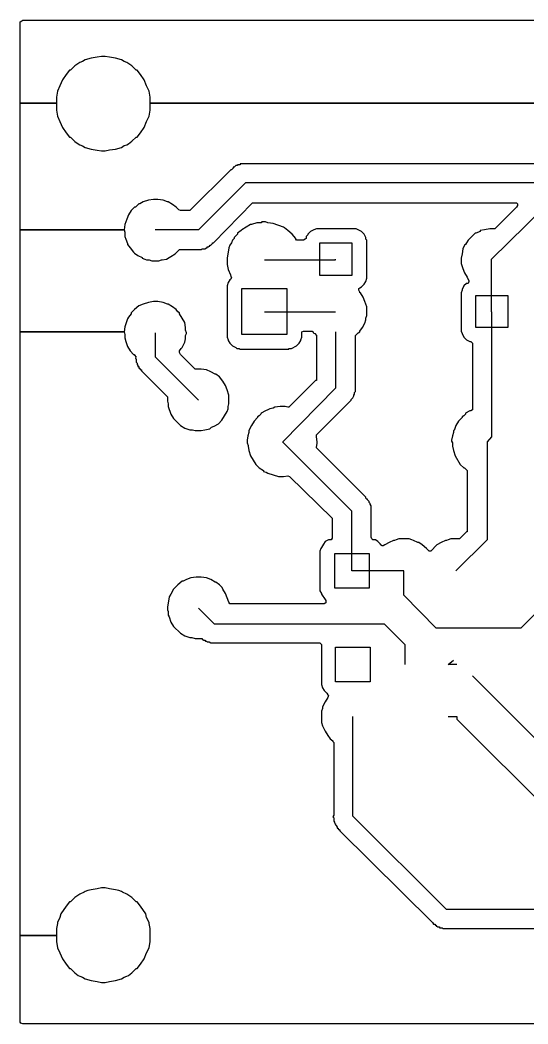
# Model space of a CAD drawing. Extents: x -3 to 195, y 86 to 226.
# Drawn here: x 121.7 to 148.2, y 85.8 to 138.2 of the extents above; entities that cross this region are included whole.
import ezdxf

# ---------------------------------------------------------------- set-up
doc = ezdxf.new("R2010")
doc.units = 0

msp = doc.modelspace()

# ---------------------------------------------------------------- linework, layer by layer
at = {"layer": 'Layer 1'}
for p, q in [((121.784305, 138.122155), (121.829461, 138.167314)), ((121.829461, 138.167314), (194.982, 138.167)), ((121.694, 138.077), (121.784305, 138.122155)), ((121.694, 133.832), (121.694, 138.077)), ((125.08105, 136.090381), (124.945, 136)), ((125.397139, 136.180686), (125.08105, 136.090381)), ((125.713225, 136.225842), (125.397139, 136.180686)), ((125.939, 136.271), (125.713225, 136.225842)), ((126.119, 136.271), (125.939, 136.271)), ((126.344887, 136.22593), (126.119, 136.271)), ((126.660976, 136.180775), (126.344887, 136.22593)), ((126.97707, 136.090469), (126.660976, 136.180775)), ((127.112531, 136.000156), (126.97707, 136.090469)), ((124.539, 135.774), (124.313, 135.548)), ((124.81, 135.955), (124.539, 135.774)), ((124.945, 136), (124.81, 135.955)), ((127.248, 135.955), (127.112531, 136.000156)), ((127.519, 135.774), (127.248, 135.955)), ((127.745, 135.548), (127.519, 135.774)), ((127.789663, 135.548819), (127.745, 135.548)), ((127.970288, 135.323044), (127.789663, 135.548819)), ((123.906756, 135.051286), (123.771287, 134.735197)), ((124.087372, 135.322225), (123.906756, 135.051286)), ((124.268, 135.548), (124.087372, 135.322225)), ((124.313, 135.548), (124.268, 135.548)), ((128.150907, 135.052105), (127.970288, 135.323044)), ((128.286376, 134.736016), (128.150907, 135.052105)), ((123.771287, 134.735197), (123.635818, 134.464267)), ((128.421845, 134.465086), (128.286376, 134.736016)), ((123.635818, 134.464267), (123.590668, 134.148181)), ((123.590668, 134.148181), (123.591, 133.832)), ((128.467, 134.149), (128.421845, 134.465086)), ((128.467, 133.832), (128.467, 134.149)), ((121.694, 127.24), (121.694, 133.832)), ((121.694, 133.832), (123.591, 133.832)), ((123.591, 133.832), (121.694, 133.832)), ((123.591, 133.832), (123.591, 133.471)), ((123.591, 133.471), (123.63615, 133.154906)), ((128.421938, 133.155019), (128.467094, 133.471113)), ((128.467094, 133.471113), (128.467, 133.832)), ((128.467, 133.832), (188.615, 133.832)), ((188.615, 133.832), (128.467, 133.832)), ((123.63615, 133.154906), (123.771619, 132.883976)), ((128.286469, 132.884089), (128.421938, 133.155019)), ((123.771619, 132.883976), (123.907088, 132.567887)), ((123.907088, 132.567887), (124.087704, 132.296957)), ((127.971, 132.297), (128.151, 132.568)), ((128.151, 132.568), (128.286469, 132.884089)), ((124.087704, 132.296957), (124.268332, 132.071174)), ((124.268332, 132.071174), (124.313, 132.071)), ((124.313, 132.071), (124.538775, 131.845225)), ((127.518821, 131.845713), (127.744601, 132.071488)), ((127.744601, 132.071488), (127.79, 132.071)), ((127.79, 132.071), (127.971, 132.297)), ((124.538775, 131.845225), (124.7194, 131.709756)), ((124.7194, 131.709756), (124.809705, 131.664601)), ((124.809705, 131.664601), (124.945174, 131.619451)), ((124.945174, 131.619451), (125.080643, 131.52914)), ((125.080643, 131.52914), (125.396732, 131.438826)), ((125.396732, 131.438826), (125.712818, 131.39367)), ((125.712818, 131.39367), (125.938593, 131.348512)), ((126.119, 131.349), (126.344775, 131.394158)), ((126.344775, 131.394158), (126.660864, 131.439314)), ((126.660864, 131.439314), (126.976958, 131.529628)), ((126.976958, 131.529628), (127.112419, 131.619939)), ((127.112419, 131.619939), (127.247888, 131.665089)), ((127.247888, 131.665089), (127.338202, 131.710244)), ((127.338202, 131.710244), (127.518821, 131.845713)), ((125.938593, 131.348512), (126.119, 131.349)), ((132.667, 130.355), (130.54469, 128.23269)), ((132.711686, 130.355686), (132.667, 130.355)), ((132.802, 130.446), (132.711686, 130.355686)), ((132.847686, 130.490695), (132.802, 130.491)), ((132.802, 130.491), (132.802, 130.446)), ((132.938, 130.581), (132.847686, 130.490695)), ((133.028, 130.581), (132.938, 130.581)), ((133.164, 130.626), (133.028, 130.626)), ((133.028, 130.626), (133.028, 130.581)), ((158.585833, 130.671155), (133.164, 130.672)), ((133.164, 130.672), (133.164, 130.626)), ((133.435, 129.678), (130.996, 127.24)), ((158.36, 129.678), (133.435, 129.678)), ((128.377067, 128.774845), (128.106137, 128.684531)), ((128.648, 128.82), (128.377067, 128.774845)), ((128.874295, 128.820469), (128.648, 128.82)), ((129.145228, 128.775314), (128.874295, 128.820469)), ((129.371, 128.685), (129.145228, 128.775314)), ((127.474372, 128.233381), (127.338911, 128.007601)), ((127.655, 128.414), (127.474372, 128.233381)), ((127.699381, 128.413375), (127.655, 128.414)), ((127.88, 128.594), (127.699381, 128.413375)), ((127.925512, 128.594225), (127.88, 128.594)), ((128.106137, 128.684531), (127.925512, 128.594225)), ((129.416, 128.685), (129.371, 128.685)), ((129.641, 128.549), (129.416, 128.685)), ((129.822, 128.414), (129.641, 128.549)), ((129.958, 128.278), (129.822, 128.414)), ((130.048, 128.233), (129.958, 128.278)), ((130.54469, 128.23269), (130.048, 128.233)), ((131.764, 126.562), (133.796, 128.63915)), ((133.796, 128.63915), (147.568, 128.64)), ((148.968, 128.369), (146.25866, 125.70482)), ((147.568, 128.414), (146.43911, 127.28511)), ((147.568, 128.64), (147.61315, 128.59485)), ((147.613, 128.504), (147.568, 128.414)), ((147.61315, 128.59485), (147.613, 128.504)), ((127.248597, 127.781826), (127.158286, 127.510887)), ((127.338911, 128.007601), (127.248597, 127.781826)), ((121.694, 121.911), (121.694, 127.24)), ((121.694, 127.24), (127.113, 127.24)), ((127.113128, 127.239957), (121.694, 127.24)), ((127.113, 127.24), (127.158158, 127.104536)), ((127.158286, 127.510887), (127.113128, 127.239957)), ((130.996, 127.24), (128.738, 127.24)), ((133.208844, 127.194842), (133.02822, 127.059381)), ((133.254, 127.24), (133.208844, 127.194842)), ((133.705, 127.511), (133.254, 127.24)), ((133.75107, 127.510689), (133.705, 127.511)), ((134.022, 127.601), (133.75107, 127.510689)), ((134.247842, 127.600842), (134.022, 127.601)), ((134.293, 127.646), (134.247842, 127.600842)), ((134.473582, 127.646088), (134.293, 127.646)), ((134.609043, 127.60093), (134.473582, 127.646088)), ((134.879982, 127.555774), (134.609043, 127.60093)), ((135.421845, 127.375158), (134.879982, 127.555774)), ((135.467, 127.33), (135.421845, 127.375158)), ((135.647, 127.195), (135.467, 127.33)), ((135.873, 127.014), (135.647, 127.195)), ((137.001531, 127.239844), (136.820906, 127.149531)), ((137.137, 127.285), (137.001531, 127.239844)), ((139.214, 127.285), (137.137, 127.285)), ((139.485, 127.149), (139.214, 127.285)), ((145.897078, 127.239844), (145.671286, 127.194686)), ((145.671286, 127.194686), (145.672, 127.149)), ((146.168, 127.285), (145.897078, 127.239844)), ((146.43911, 127.28511), (146.168, 127.285)), ((127.158158, 127.104536), (127.158, 126.878)), ((127.158, 126.878), (127.203156, 126.742531)), ((127.203156, 126.742531), (127.293469, 126.516756)), ((132.757686, 126.697695), (132.712531, 126.562226)), ((132.848, 126.788), (132.757686, 126.697695)), ((133.028, 127.014), (132.847381, 126.833372)), ((132.847381, 126.833372), (132.848, 126.788)), ((133.02822, 127.059381), (133.028, 127.014)), ((136.054, 126.788), (135.873, 127.014)), ((136.053844, 126.74315), (136.054, 126.788)), ((136.099, 126.698), (136.053844, 126.74315)), ((136.459531, 126.697695), (136.099, 126.698)), ((136.549845, 126.742844), (136.459531, 126.697695)), ((136.595, 126.788), (136.549845, 126.742844)), ((136.686, 126.969), (136.595, 126.878)), ((136.595, 126.878), (136.595, 126.788)), ((136.820906, 127.149531), (136.685445, 127.01407)), ((136.685445, 127.01407), (136.686, 126.969)), ((139.621, 127.014), (139.485, 127.149)), ((139.711, 126.833), (139.621, 127.014)), ((139.710845, 126.74315), (139.711, 126.833)), ((139.756, 126.698), (139.710845, 126.74315)), ((139.756399, 124.710869), (139.756, 126.698)), ((145.039747, 126.697756), (144.949436, 126.562287)), ((145.401, 127.059), (145.039747, 126.697756)), ((145.446225, 127.058695), (145.401, 127.059)), ((145.672, 127.149), (145.446225, 127.058695)), ((127.293469, 126.516756), (127.293, 126.472)), ((127.293, 126.472), (127.428461, 126.291384)), ((127.428461, 126.291384), (127.609086, 126.065601)), ((129.777089, 125.975625), (130.002869, 126.2014)), ((130.002869, 126.2014), (131.132, 126.201)), ((131.132, 126.201), (131.17715, 126.246158)), ((131.17715, 126.246158), (131.312, 126.246)), ((131.312, 126.246), (131.402314, 126.291156)), ((131.402314, 126.291156), (131.448, 126.291)), ((131.448, 126.291), (131.448, 126.337)), ((131.448, 126.337), (131.493, 126.337)), ((131.493, 126.337), (131.53815, 126.38215)), ((131.53815, 126.38215), (131.583, 126.382)), ((131.583, 126.382), (131.583, 126.427)), ((131.583, 126.427), (131.628, 126.427)), ((131.628, 126.427), (131.719, 126.517)), ((131.719, 126.517), (131.719, 126.562)), ((131.719, 126.562), (131.764, 126.562)), ((132.57707, 126.291296), (132.486, 125.75)), ((132.622225, 126.426757), (132.57707, 126.291296)), ((132.712531, 126.562226), (132.622225, 126.426757)), ((137.318, 126.562), (138.989, 126.562)), ((137.318, 124.846), (137.318, 126.562)), ((138.989, 126.562), (138.989, 124.846)), ((144.768825, 126.246202), (144.723661, 125.975269)), ((144.859139, 126.426818), (144.768825, 126.246202)), ((144.904286, 126.471973), (144.859139, 126.426818)), ((144.949436, 126.562287), (144.904286, 126.471973)), ((127.609086, 126.065601), (127.654244, 126.020445)), ((127.654244, 126.020445), (127.83486, 125.884984)), ((127.83486, 125.884984), (128.060643, 125.794671)), ((128.060643, 125.794671), (128.061, 125.75)), ((128.061, 125.75), (128.196461, 125.704842)), ((128.196461, 125.704842), (128.286775, 125.659686)), ((128.286775, 125.659686), (128.422, 125.659)), ((128.422, 125.659), (128.557461, 125.613844)), ((128.557461, 125.613844), (128.919, 125.614)), ((128.919, 125.614), (129.054469, 125.659156)), ((129.054469, 125.659156), (129.1, 125.659)), ((129.1, 125.659), (129.325775, 125.704156)), ((129.325775, 125.704156), (129.461, 125.795)), ((129.461, 125.795), (129.551314, 125.840156)), ((129.551314, 125.840156), (129.777089, 125.975625)), ((132.486, 125.75), (132.486, 125.433)), ((134.428, 125.659), (138.131, 125.659)), ((138.131, 125.659), (138.131, 125.704)), ((144.678511, 125.749489), (144.678, 125.479)), ((144.723661, 125.975269), (144.678511, 125.749489)), ((146.259, 122.95), (146.259, 125.704)), ((132.486, 125.433), (132.531158, 125.16207)), ((132.531158, 125.16207), (132.666619, 124.891131)), ((144.678, 125.479), (144.768314, 125.20807)), ((144.768314, 125.20807), (144.858628, 124.98229)), ((132.62185, 124.620375), (132.531539, 124.484906)), ((132.667, 124.665531), (132.62185, 124.620375)), ((132.666619, 124.891131), (132.667, 124.801)), ((132.667, 124.801), (132.712155, 124.755844)), ((132.712155, 124.755844), (132.667, 124.665531)), ((138.989, 124.846), (137.318, 124.846)), ((139.711244, 124.530244), (139.756399, 124.710869)), ((144.858628, 124.98229), (144.994089, 124.756515)), ((144.994089, 124.756515), (145.084403, 124.575887)), ((145.084403, 124.575887), (145.085, 124.53)), ((132.531539, 124.484906), (132.486, 124.305)), ((132.486, 124.305), (132.486, 121.64)), ((133.254, 124.16875), (135.602, 124.169)), ((133.254, 121.776), (133.254, 124.16875)), ((135.602, 124.169), (135.602, 121.776)), ((139.349845, 124.079311), (139.35, 124.169)), ((139.395, 123.989), (139.349845, 124.079311)), ((139.35, 124.169), (139.395155, 124.214156)), ((139.395155, 124.214156), (139.485461, 124.259314)), ((139.485461, 124.259314), (139.62093, 124.394783)), ((139.62093, 124.394783), (139.711244, 124.530244)), ((144.723, 124.079), (144.67785, 123.943531)), ((144.723686, 124.124375), (144.723, 124.079)), ((144.814, 124.305), (144.723686, 124.124375)), ((144.949, 124.44), (144.814, 124.305)), ((145.039833, 124.439695), (144.949, 124.44)), ((145.085, 124.53), (145.039833, 124.439695)), ((139.395, 123.943), (139.395, 123.989)), ((139.439906, 123.943488), (139.395, 123.943)), ((139.575375, 123.717713), (139.439906, 123.943488)), ((139.665686, 123.491933), (139.575375, 123.717713)), ((144.67785, 123.943531), (144.678, 121.957)), ((145.446, 123.808), (147.117, 123.808)), ((145.446, 122.137), (145.446, 123.808)), ((147.117, 123.808), (147.117, 122.137)), ((127.654582, 123.085597), (127.473954, 122.904981)), ((127.880357, 123.266225), (127.654582, 123.085597)), ((128.106137, 123.356531), (127.880357, 123.266225)), ((128.377067, 123.446842), (128.106137, 123.356531)), ((128.648, 123.492), (128.377067, 123.446842)), ((128.874295, 123.491469), (128.648, 123.492)), ((129.145228, 123.446311), (128.874295, 123.491469)), ((129.371, 123.356), (129.145228, 123.446311)), ((129.416, 123.356), (129.371, 123.356)), ((129.641, 123.221), (129.416, 123.356)), ((129.822, 123.085), (129.641, 123.221)), ((129.912689, 122.950156), (129.822, 123.085)), ((139.756, 123.221), (139.665686, 123.491933)), ((139.756156, 122.769469), (139.756, 123.221)), ((127.293383, 122.589067), (127.157914, 122.182667)), ((127.338539, 122.679372), (127.293383, 122.589067)), ((127.474, 122.86), (127.338539, 122.679372)), ((127.473954, 122.904981), (127.474, 122.86)), ((130.003, 122.905), (129.912689, 122.950156)), ((130.002911, 122.859488), (130.003, 122.905)), ((130.273844, 122.40793), (130.002911, 122.859488)), ((134.428, 122.95), (138.131, 122.95)), ((139.66593, 122.363403), (139.711088, 122.544028)), ((139.711, 122.634), (139.756156, 122.769469)), ((139.711088, 122.544028), (139.711, 122.634)), ((146.259, 122.95), (146.259, 116.448)), ((127.157914, 122.182667), (127.112756, 121.911728)), ((130.319, 122.137), (130.273844, 122.40793)), ((130.318845, 122.001469), (130.319, 122.137)), ((130.364, 121.866), (130.318845, 122.001469)), ((136.37, 121.911), (136.460305, 121.956156)), ((136.460305, 121.956156), (136.912, 121.957)), ((136.912, 121.957), (136.957155, 121.911844)), ((139.39478, 121.911617), (139.395, 121.957)), ((139.395, 121.957), (139.530461, 122.137628)), ((139.530461, 122.137628), (139.66593, 122.363403)), ((144.678, 121.957), (144.72315, 121.821539)), ((147.117, 122.137), (145.446, 122.137)), ((127.112756, 121.911728), (121.694, 121.911)), ((121.694, 90.438), (121.694, 121.911)), ((121.694, 121.911), (127.113, 121.911)), ((127.113, 121.911), (127.158158, 121.775539)), ((127.158158, 121.775539), (127.158, 121.595)), ((127.158, 121.595), (127.203156, 121.414381)), ((128.738, 121.866), (128.738, 120.602)), ((130.273933, 121.369558), (130.319088, 121.550174)), ((130.319, 121.731), (130.364155, 121.821311)), ((130.319088, 121.550174), (130.319, 121.731)), ((130.364155, 121.821311), (130.364, 121.866)), ((132.486, 121.64), (132.531158, 121.504531)), ((132.531158, 121.504531), (132.531, 121.46)), ((132.531, 121.46), (132.621311, 121.324531)), ((135.602, 121.776), (133.254, 121.776)), ((136.234399, 121.32393), (136.324713, 121.459399)), ((136.324713, 121.459399), (136.325, 121.505)), ((136.325, 121.505), (136.370155, 121.640469)), ((136.370155, 121.640469), (136.37, 121.911)), ((136.957155, 121.911844), (136.957, 121.866)), ((136.957, 121.866), (137.047314, 121.82085)), ((137.047314, 121.82085), (137.137625, 121.730539)), ((137.137625, 121.730539), (137.137, 119.383)), ((138.131, 121.911), (138.131, 118.976)), ((139.169, 121.731), (139.304469, 121.866461)), ((139.169158, 118.795156), (139.169, 121.731)), ((139.304469, 121.866461), (139.39478, 121.911617)), ((144.72315, 121.821539), (144.813464, 121.640914)), ((144.813464, 121.640914), (144.948925, 121.505445)), ((144.948925, 121.505445), (145.12955, 121.41514)), ((127.203156, 121.414381), (127.293469, 121.143442)), ((127.293469, 121.143442), (127.42893, 120.917667)), ((127.42893, 120.917667), (127.609555, 120.737042)), ((130.003, 120.918), (130.093305, 121.053469)), ((130.003206, 120.827955), (130.003, 120.918)), ((130.093305, 121.053469), (130.138464, 121.098619)), ((130.138464, 121.098619), (130.273933, 121.369558)), ((132.621311, 121.324531), (132.756772, 121.189062)), ((132.756772, 121.189062), (132.9374, 121.098751)), ((132.9374, 121.098751), (132.982556, 121.053601)), ((132.982556, 121.053601), (133.118, 121.053)), ((133.118, 121.053), (133.163158, 121.007844)), ((133.163158, 121.007844), (135.692, 121.008)), ((135.692, 121.008), (135.692, 121.053)), ((135.692, 121.053), (135.828, 121.053)), ((135.828, 121.053), (136.09893, 121.188461)), ((136.09893, 121.188461), (136.234399, 121.32393)), ((145.12955, 121.41514), (145.175, 121.415)), ((145.175, 121.415), (145.265297, 121.324686)), ((145.265297, 121.324686), (145.265, 117.847)), ((127.609555, 120.737042), (127.655, 120.737)), ((127.655, 120.737), (127.655, 120.692)), ((127.655, 120.692), (127.745311, 120.601689)), ((127.745311, 120.601689), (127.700155, 120.556531)), ((127.700155, 120.556531), (127.745311, 120.46622)), ((127.745311, 120.46622), (127.745, 120.331)), ((128.738, 120.602), (130.99578, 118.34422)), ((130.048356, 120.737644), (130.003206, 120.827955)), ((130.816, 119.97), (130.048356, 120.737644)), ((127.745, 120.331), (127.79015, 120.285844)), ((127.79015, 120.285844), (127.79, 120.195)), ((127.79, 120.195), (127.835, 120.195)), ((127.835, 120.195), (127.835, 120.105)), ((127.835, 120.105), (127.88, 120.105)), ((127.88, 120.105), (127.88, 120.015)), ((127.88, 120.015), (127.926, 120.015)), ((127.926, 120.015), (127.926, 119.97)), ((127.926, 119.97), (127.971, 119.97)), ((127.971, 119.97), (127.971, 119.925)), ((127.971, 119.925), (128.016, 119.925)), ((128.016, 119.925), (128.016, 119.879)), ((128.016, 119.879), (129.37066, 118.52433)), ((131.131512, 119.969933), (130.816, 119.97)), ((131.402445, 119.924783), (131.131512, 119.969933)), ((131.628217, 119.834469), (131.402445, 119.924783)), ((131.854, 119.699), (131.628217, 119.834469)), ((131.899375, 119.698461), (131.854, 119.699)), ((132.08, 119.563), (131.899375, 119.698461)), ((132.261, 119.338), (132.08, 119.563)), ((132.396, 119.112), (132.261, 119.338)), ((137.092, 119.383), (135.69217, 117.98318)), ((137.137, 119.383), (137.092, 119.383)), ((132.486, 118.886), (132.396, 119.112)), ((132.577, 118.615), (132.486, 118.886)), ((138.131, 118.976), (135.37651, 116.17636)), ((129.37066, 118.52433), (129.371, 118.299)), ((129.371, 118.299), (129.416158, 118.163531)), ((132.576155, 118.163461), (132.577, 118.615)), ((137.137, 116.538), (138.94322, 118.34422)), ((138.94322, 118.34422), (138.944, 118.389)), ((138.944, 118.389), (139.034311, 118.479305)), ((139.034311, 118.479305), (139.079461, 118.569616)), ((139.079, 118.615), (139.124156, 118.660156)), ((139.079461, 118.569616), (139.079, 118.615)), ((139.124, 118.75), (139.169158, 118.795156)), ((139.124156, 118.660156), (139.124, 118.75)), ((129.416158, 118.163531), (129.416, 118.028)), ((129.416, 118.028), (129.551469, 117.6216)), ((132.215, 117.306), (132.486, 117.757)), ((132.486, 117.757), (132.531, 117.893)), ((132.531, 118.028), (132.576155, 118.163461)), ((132.531, 117.893), (132.531, 118.028)), ((134.473356, 117.802217), (134.247573, 117.666756)), ((134.608817, 117.847375), (134.473356, 117.802217)), ((134.699131, 117.892531), (134.608817, 117.847375)), ((134.879756, 117.937686), (134.699131, 117.892531)), ((134.970061, 117.982844), (134.879756, 117.937686)), ((135.241, 118.028), (134.970061, 117.982844)), ((135.511531, 118.028156), (135.241, 118.028)), ((135.647, 117.983), (135.511531, 118.028156)), ((135.69217, 117.98318), (135.647, 117.983)), ((145.13, 117.802), (144.904225, 117.666539)), ((145.174703, 117.801842), (145.13, 117.802)), ((145.265, 117.847), (145.174703, 117.801842)), ((129.551469, 117.6216), (129.68693, 117.395817)), ((129.68693, 117.395817), (130.048174, 117.034573)), ((132.035, 117.125), (132.215, 117.306)), ((133.886372, 117.260384), (133.750911, 117.034601)), ((134.067, 117.441), (133.886372, 117.260384)), ((134.156689, 117.531686), (134.066384, 117.486531)), ((134.066384, 117.486531), (134.067, 117.441)), ((134.247, 117.622), (134.156689, 117.531686)), ((134.247573, 117.666756), (134.247, 117.622)), ((144.542372, 117.260384), (144.406911, 117.034601)), ((144.723, 117.441), (144.542372, 117.260384)), ((144.723375, 117.486531), (144.723, 117.441)), ((144.813689, 117.531686), (144.723375, 117.486531)), ((144.904, 117.622), (144.813689, 117.531686)), ((144.904225, 117.666539), (144.904, 117.622)), ((130.048174, 117.034573), (130.273957, 116.899112)), ((130.273957, 116.899112), (130.544887, 116.808798)), ((130.544887, 116.808798), (130.68, 116.809)), ((130.68, 116.809), (130.815461, 116.763844)), ((130.815461, 116.763844), (131.132, 116.764)), ((131.132, 116.764), (131.312619, 116.809156)), ((131.312619, 116.809156), (131.583549, 116.854314)), ((131.583549, 116.854314), (131.673863, 116.944625)), ((131.673863, 116.944625), (131.809332, 116.989775)), ((131.809332, 116.989775), (132.035, 117.125)), ((133.750911, 117.034601), (133.615, 116.764)), ((133.615, 116.764), (133.615, 116.673)), ((144.3166, 116.763671), (144.272, 116.764)), ((144.272, 116.764), (144.272, 116.673)), ((144.406911, 117.034601), (144.3166, 116.763671)), ((133.569845, 116.492384), (133.524689, 116.266601)), ((133.524689, 116.266601), (133.525, 116.131)), ((133.615, 116.673), (133.569845, 116.492384)), ((137.137, 116.448), (137.137, 116.538)), ((137.182, 116.177), (137.137, 116.448)), ((144.226844, 116.492384), (144.181686, 116.266601)), ((144.181686, 116.266601), (144.182, 116.222)), ((144.182, 116.222), (144.227158, 116.131695)), ((144.272, 116.673), (144.226844, 116.492384)), ((146.259, 116.448), (146.033, 116.177)), ((133.525, 116.131), (133.570155, 115.995531)), ((133.570155, 115.995531), (133.57, 115.951)), ((133.57, 115.951), (133.615155, 115.725225)), ((133.615155, 115.725225), (133.705469, 115.454286)), ((138.989, 112.564), (135.376, 116.177)), ((137.137, 115.906), (137.18215, 116.086628)), ((137.13714, 115.86086), (137.137, 115.906)), ((139.711, 113.287), (137.13714, 115.86086)), ((137.18215, 116.086628), (137.182, 116.177)), ((144.227158, 116.131695), (144.227, 115.951)), ((144.227, 115.951), (144.272155, 115.725225)), ((144.272155, 115.725225), (144.362461, 115.454286)), ((146.033, 116.177), (146.033, 111.074)), ((133.705469, 115.454286), (133.976399, 115.002736)), ((144.362461, 115.454286), (144.633391, 115.002736)), ((133.976399, 115.002736), (134.157018, 114.822111)), ((134.157018, 114.822111), (134.382798, 114.686647)), ((134.382798, 114.686647), (134.383, 114.641)), ((134.383, 114.641), (134.518469, 114.595844)), ((144.633391, 115.002736), (144.814019, 114.822111)), ((144.814019, 114.822111), (144.859, 114.822)), ((144.859, 114.822), (144.994461, 114.686536)), ((144.994461, 114.686536), (144.994, 111.48)), ((134.518469, 114.595844), (134.608774, 114.550686)), ((134.608774, 114.550686), (135.150643, 114.370061)), ((135.150643, 114.370061), (135.421, 114.37)), ((135.421, 114.37), (135.64678, 114.415156)), ((135.64678, 114.415156), (135.737085, 114.37)), ((135.737085, 114.37), (137.949705, 112.20254)), ((139.710845, 113.241156), (139.711, 113.287)), ((139.756, 113.196), (139.710845, 113.241156)), ((139.801, 113.196), (139.756, 113.196)), ((139.801689, 113.151314), (139.801, 113.196)), ((139.892, 113.061), (139.801689, 113.151314)), ((139.891842, 113.016156), (139.892, 113.061)), ((138.989, 109.448), (138.989, 112.564)), ((139.937, 112.971), (139.891842, 113.016156)), ((139.936845, 112.925311), (139.937, 112.971)), ((139.982, 112.835), (139.936845, 112.925311)), ((139.982, 111.21), (139.982, 112.835)), ((137.949705, 112.20254), (137.95, 111.164)), ((144.949, 111.48), (144.588, 111.119)), ((144.994, 111.48), (144.949, 111.48)), ((137.588375, 110.983686), (137.49807, 110.848225)), ((137.769, 111.074), (137.588375, 110.983686)), ((137.90485, 111.073689), (137.769, 111.074)), ((137.95, 111.164), (137.90485, 111.073689)), ((140.027, 111.119), (139.982, 111.21)), ((140.072, 111.074), (140.027, 111.119)), ((140.208, 111.074), (140.072, 111.074)), ((140.343, 110.984), (140.208, 111.074)), ((140.479, 110.848), (140.343, 110.984)), ((141.156, 111.029), (140.93022, 110.938689)), ((141.201225, 111.028686), (141.156, 111.029)), ((141.291536, 111.073844), (141.201225, 111.028686)), ((141.427, 111.119), (141.291536, 111.073844)), ((141.969, 111.119), (141.427, 111.119)), ((142.104, 111.074), (141.969, 111.119)), ((142.195, 111.029), (142.104, 111.074)), ((142.421, 110.939), (142.195, 111.029)), ((143.865, 111.029), (143.639217, 110.938689)), ((143.910226, 111.028686), (143.865, 111.029)), ((144.000531, 111.073844), (143.910226, 111.028686)), ((144.136, 111.119), (144.000531, 111.073844)), ((144.588, 111.119), (144.136, 111.119)), ((146.033, 111.074), (144.4074, 109.4484)), ((137.3626, 110.622442), (137.317445, 110.486981)), ((137.317445, 110.486981), (137.318, 108.41)), ((137.407756, 110.667597), (137.3626, 110.622442)), ((137.49807, 110.848225), (137.407756, 110.667597)), ((140.478695, 110.803156), (140.479, 110.848)), ((140.569, 110.758), (140.478695, 110.803156)), ((140.614131, 110.758069), (140.569, 110.758)), ((140.704445, 110.803225), (140.614131, 110.758069)), ((140.93022, 110.938689), (140.704445, 110.803225)), ((142.466131, 110.93855), (142.421, 110.939)), ((142.646756, 110.803086), (142.466131, 110.93855)), ((142.872531, 110.622461), (142.646756, 110.803086)), ((143.008, 110.487), (142.872531, 110.622461)), ((143.097356, 110.487139), (143.008, 110.487)), ((143.413442, 110.803225), (143.097356, 110.487139)), ((143.639217, 110.938689), (143.413442, 110.803225)), ((138.086, 110.352), (139.892, 110.352)), ((138.086, 108.545), (138.086, 110.352)), ((139.892, 110.352), (139.892, 108.545)), ((141.698, 109.448), (138.989, 109.448)), ((141.698, 108.184), (141.698, 109.448)), ((130.138, 108.907), (129.912225, 108.726375)), ((130.183, 108.907), (130.138, 108.907)), ((130.364295, 108.996539), (130.183, 108.907)), ((130.59007, 109.086844), (130.364295, 108.996539)), ((130.861, 109.132), (130.59007, 109.086844)), ((131.131512, 109.13193), (130.861, 109.132)), ((131.402445, 109.086774), (131.131512, 109.13193)), ((131.628217, 108.996469), (131.402445, 109.086774)), ((131.854, 108.861), (131.628217, 108.996469)), ((131.899, 108.861), (131.854, 108.861)), ((132.08, 108.726), (131.899, 108.861)), ((150.458, 109.132), (147.79382, 106.46782)), ((129.686442, 108.5006), (129.550981, 108.22967)), ((129.912225, 108.726375), (129.686442, 108.5006)), ((132.2156, 108.590958), (132.08, 108.726)), ((132.260756, 108.500644), (132.2156, 108.590958)), ((132.39622, 108.274869), (132.260756, 108.500644)), ((137.318, 108.41), (137.408311, 108.274539)), ((139.892, 108.545), (138.086, 108.545)), ((129.460667, 108.094201), (129.370353, 107.552332)), ((129.550981, 108.22967), (129.460667, 108.094201)), ((132.576845, 107.823314), (132.39622, 108.274869)), ((132.622, 107.733), (132.576845, 107.823314)), ((137.408311, 108.274539), (137.408, 108.229)), ((137.408, 108.229), (137.588619, 107.958061)), ((137.588619, 107.958061), (137.633774, 107.912911)), ((137.633774, 107.912911), (137.634, 107.778)), ((143.369, 106.468), (141.69824, 108.18392)), ((129.370353, 107.552332), (129.371, 107.416)), ((129.371, 107.416), (129.416158, 107.325689)), ((129.416158, 107.325689), (129.416, 107.146)), ((130.996, 107.507), (131.808802, 106.694201)), ((137.543689, 107.732844), (132.622, 107.733)), ((137.634, 107.778), (137.543689, 107.732844)), ((129.416, 107.146), (129.461155, 107.055689)), ((129.461155, 107.055689), (129.551469, 106.784756)), ((129.551469, 106.784756), (129.68693, 106.558976)), ((129.68693, 106.558976), (130.048174, 106.197732)), ((131.809, 106.694), (140.659, 106.694)), ((140.659, 106.694), (141.74273, 105.61027)), ((147.794, 106.468), (143.369, 106.468)), ((130.048174, 106.197732), (130.273957, 106.062263)), ((130.273957, 106.062263), (130.544887, 105.971958)), ((130.544887, 105.971958), (130.635, 105.971)), ((130.635, 105.971), (130.815619, 105.925844)), ((130.815619, 105.925844), (131.177, 105.926)), ((131.177, 105.926), (131.177, 105.881)), ((131.177, 105.881), (131.222, 105.881)), ((131.222, 105.881), (131.267158, 105.835844)), ((131.267158, 105.835844), (131.312, 105.836)), ((131.312, 105.836), (131.357156, 105.790844)), ((131.357156, 105.790844), (131.403, 105.791)), ((131.403, 105.791), (131.448155, 105.745842)), ((131.448155, 105.745842), (131.538, 105.746)), ((131.538, 105.746), (131.628311, 105.700844)), ((131.628311, 105.700844), (137.318, 105.701)), ((137.318, 105.701), (137.408311, 105.610695)), ((137.408311, 105.610695), (137.408, 103.533)), ((138.131, 105.475), (139.937, 105.475)), ((138.131, 103.669), (138.131, 105.475)), ((139.937, 105.475), (139.937, 103.669)), ((141.743, 105.61), (141.743, 104.572)), ((144.001, 104.572), (144.271939, 104.797783)), ((144.453, 104.572), (144.001, 104.572)), ((139.937, 103.669), (138.131, 103.669)), ((149.058, 100.192), (145.26494, 103.98506)), ((137.408, 103.533), (137.453158, 103.352381)), ((137.453158, 103.352381), (137.543464, 103.216912)), ((137.543464, 103.216912), (137.678933, 103.081443)), ((137.588619, 102.629893), (137.453158, 102.358954)), ((137.724088, 102.855668), (137.588619, 102.629893)), ((137.678933, 103.081443), (137.724088, 102.991138)), ((137.724088, 102.991138), (137.769244, 102.945982)), ((137.769244, 102.945982), (137.724088, 102.855668)), ((137.453, 102.269), (137.408, 102.133)), ((137.408, 102.133), (137.408, 101.546)), ((137.453158, 102.358954), (137.453, 102.269)), ((137.408, 101.546), (137.453158, 101.365381)), ((139.034, 101.862), (139.034, 101.862)), ((139.034, 96.6694), (139.034, 101.862)), ((144.001, 101.862), (144.453, 101.862)), ((144.453, 101.862), (144.453, 101.727)), ((144.453, 101.727), (152.44552, 93.73447)), ((137.453158, 101.365381), (137.588619, 101.094451)), ((137.588619, 101.094451), (137.724088, 100.868668)), ((137.724088, 100.868668), (137.859557, 100.688052)), ((137.859557, 100.688052), (137.995018, 100.597738)), ((137.995018, 100.597738), (137.995, 100.553)), ((137.995, 100.553), (138.040158, 100.507842)), ((138.040158, 100.507842), (138.04, 96.7146)), ((138.04, 96.7146), (137.994842, 96.624295)), ((137.994842, 96.624295), (138.04, 96.579139)), ((138.04, 96.579139), (138.04, 96.3985)), ((138.04, 96.3985), (138.085155, 96.353342)), ((138.085155, 96.353342), (138.086, 96.263)), ((143.911, 91.7926), (139.0342, 96.6694)), ((138.086, 96.263), (138.131, 96.263)), ((138.131, 96.263), (138.131, 96.2179)), ((138.131, 96.2179), (138.176158, 96.172744)), ((138.176158, 96.172744), (138.176, 96.1276)), ((138.176, 96.1276), (138.221, 96.1276)), ((138.221, 96.1276), (138.221, 96.0373)), ((138.221, 96.0373), (138.266, 96.0373)), ((138.266, 96.0373), (138.266, 95.9921)), ((138.266, 95.9921), (138.311, 95.9921)), ((138.311, 95.9921), (138.311, 95.9469)), ((138.311, 95.9469), (138.357, 95.9469)), ((138.357, 95.9469), (138.357, 95.9018)), ((138.357, 95.9018), (143.18864, 91.11532)), ((125.035894, 92.695725), (124.810111, 92.605411)), ((125.08105, 92.740881), (125.035894, 92.695725)), ((125.216511, 92.786039), (125.08105, 92.740881)), ((125.397139, 92.831195), (125.216511, 92.786039)), ((125.713225, 92.876344), (125.397139, 92.831195)), ((125.939, 92.9215), (125.713225, 92.876344)), ((126.119399, 92.921488), (125.939, 92.9215)), ((126.345174, 92.876332), (126.119399, 92.921488)), ((126.661263, 92.831182), (126.345174, 92.876332)), ((126.841888, 92.786027), (126.661263, 92.831182)), ((126.977357, 92.740868), (126.841888, 92.786027)), ((127.022507, 92.695713), (126.977357, 92.740868)), ((127.248287, 92.605399), (127.022507, 92.695713)), ((124.268, 92.199), (124.087372, 91.973225)), ((124.313406, 92.199012), (124.268, 92.199)), ((124.539181, 92.424795), (124.313406, 92.199012)), ((124.810111, 92.605411), (124.539181, 92.424795)), ((127.51922, 92.424783), (127.248287, 92.605399)), ((127.745, 92.199), (127.51922, 92.424783)), ((127.790375, 92.199075), (127.745, 92.199)), ((127.971, 91.9733), (127.790375, 92.199075)), ((124.087372, 91.973225), (123.816442, 91.566825)), ((128.242, 91.5669), (127.971, 91.9733)), ((153.935, 91.7926), (143.911, 91.7926)), ((123.636, 91.0701), (123.591, 90.7992)), ((123.771286, 91.3862), (123.635817, 91.11527)), ((123.635817, 91.11527), (123.636, 91.0701)), ((123.816442, 91.566825), (123.771286, 91.3862)), ((128.287, 91.3862), (128.242, 91.5669)), ((128.422, 91.1153), (128.287, 91.3862)), ((128.421845, 91.07013), (128.422, 91.1153)), ((128.467, 90.7992), (128.421845, 91.07013)), ((143.18864, 91.11532), (143.233795, 91.025006)), ((123.591, 90.7992), (123.591, 90.438)), ((128.467713, 90.121847), (128.467, 90.7992)), ((143.233795, 91.025006), (143.324, 91.025)), ((143.324, 91.025), (143.324, 90.9798)), ((143.324, 90.9798), (143.369, 90.9798)), ((143.369, 90.9798), (143.369, 90.9347)), ((143.369, 90.9347), (143.414, 90.9347)), ((143.414, 90.9347), (143.459158, 90.889544)), ((143.459158, 90.889544), (143.549, 90.8895)), ((143.549, 90.8895), (143.549, 90.8444)), ((143.549, 90.8444), (143.685, 90.8444)), ((143.685, 90.8444), (143.730155, 90.799244)), ((143.730155, 90.799244), (152.626, 90.7992)), ((121.694539, 85.922414), (121.694, 90.438)), ((121.694, 90.438), (123.591, 90.438)), ((123.591, 90.438), (121.694, 90.438)), ((123.591, 90.438), (123.591, 90.1219)), ((123.591, 90.1219), (123.63615, 89.805811)), ((128.422557, 89.805758), (128.467713, 90.121847)), ((123.63615, 89.805811), (123.771619, 89.534872)), ((123.771619, 89.534872), (123.907088, 89.218783)), ((128.151619, 89.21873), (128.287088, 89.534819)), ((128.287088, 89.534819), (128.422557, 89.805758)), ((123.907088, 89.218783), (124.087704, 88.947853)), ((127.971, 88.9478), (128.151619, 89.21873)), ((124.087704, 88.947853), (124.268332, 88.722078)), ((124.268332, 88.722078), (124.313, 88.7221)), ((124.313, 88.7221), (124.538775, 88.49632)), ((124.538775, 88.49632), (124.7194, 88.360851)), ((127.338202, 88.360844), (127.518821, 88.496313)), ((127.518821, 88.496313), (127.744601, 88.722093)), ((127.744601, 88.722093), (127.79, 88.7221)), ((127.79, 88.7221), (127.971, 88.9478)), ((124.7194, 88.360851), (124.809705, 88.315701)), ((124.809705, 88.315701), (124.945174, 88.270546)), ((124.945174, 88.270546), (125.080643, 88.180232)), ((125.080643, 88.180232), (125.396732, 88.089918)), ((125.396732, 88.089918), (125.712818, 88.044762)), ((125.712818, 88.044762), (125.938593, 87.999607)), ((125.938593, 87.999607), (126.119, 87.9996)), ((126.119, 87.9996), (126.344775, 88.044756)), ((126.344775, 88.044756), (126.660864, 88.089911)), ((126.660864, 88.089911), (126.976958, 88.180225)), ((126.976958, 88.180225), (127.112419, 88.270539)), ((127.112419, 88.270539), (127.247888, 88.315694)), ((127.247888, 88.315694), (127.338202, 88.360844)), ((121.739689, 85.877258), (121.694539, 85.922414)), ((121.83, 85.8321), (121.739689, 85.877258)), ((194.981539, 85.832086), (121.83, 85.8321))]:
    msp.add_line(p, q, dxfattribs=at)

doc.saveas('drawing.dxf')
